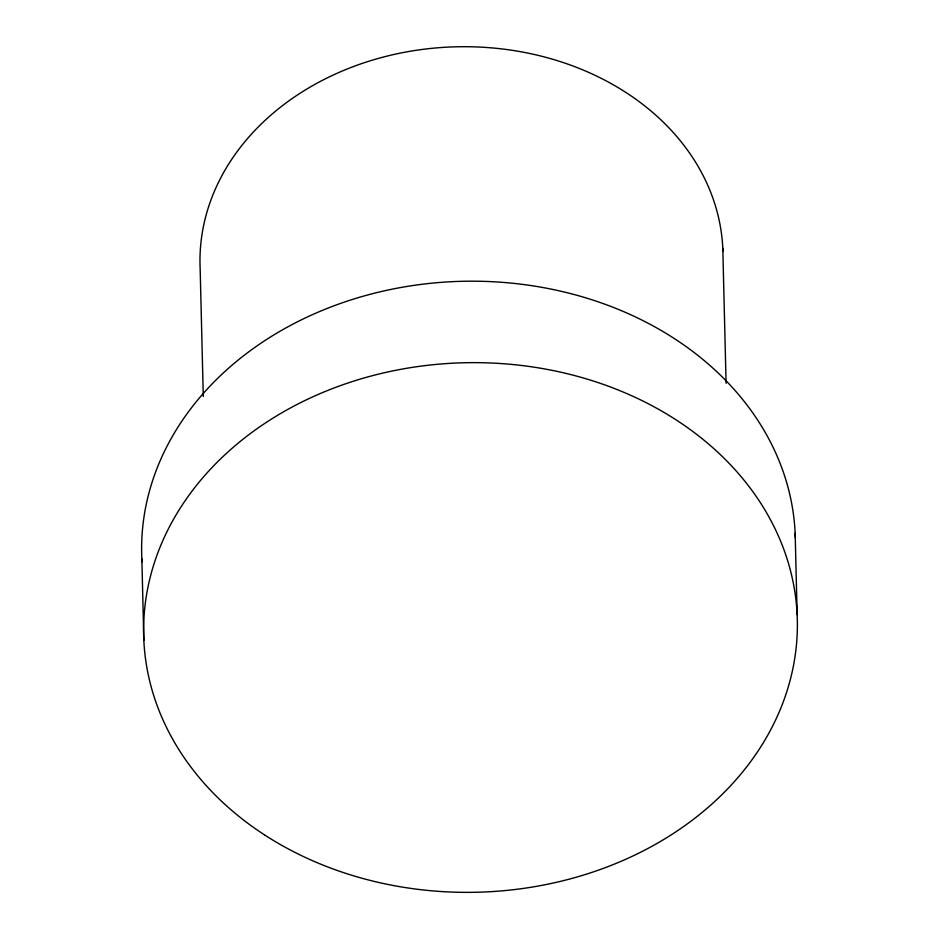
<?xml version="1.0" encoding="UTF-8"?>
<svg xmlns="http://www.w3.org/2000/svg" width="939" height="939" viewBox="0 0 939 939"><rect width="100%" height="100%" fill="white"/><g stroke="black" fill="none" stroke-linecap="round" stroke-linejoin="round"><path stroke-width="1.41" d="M795.157 533.211L797.141 614.658M722.795 248.319L726.093 383.253M203.282 396.458L200.16 268.859A261.535 211.862 -1.4 0 1 453.279 46.891A261.535 211.862 -1.4 0 1 722.913 251.171M141.859 558.893L143.843 640.339M142.012 561.757A326.925 264.821 -1.4 0 1 456.929 281.465A326.925 264.821 -1.4 0 1 795.321 537.519M264.481 834.865A326.925 264.821 -1.4 0 0 793.302 666.514A326.925 264.821 -1.4 0 0 353.698 381.117A326.925 264.821 -1.4 0 0 264.481 834.865"/></g></svg>
